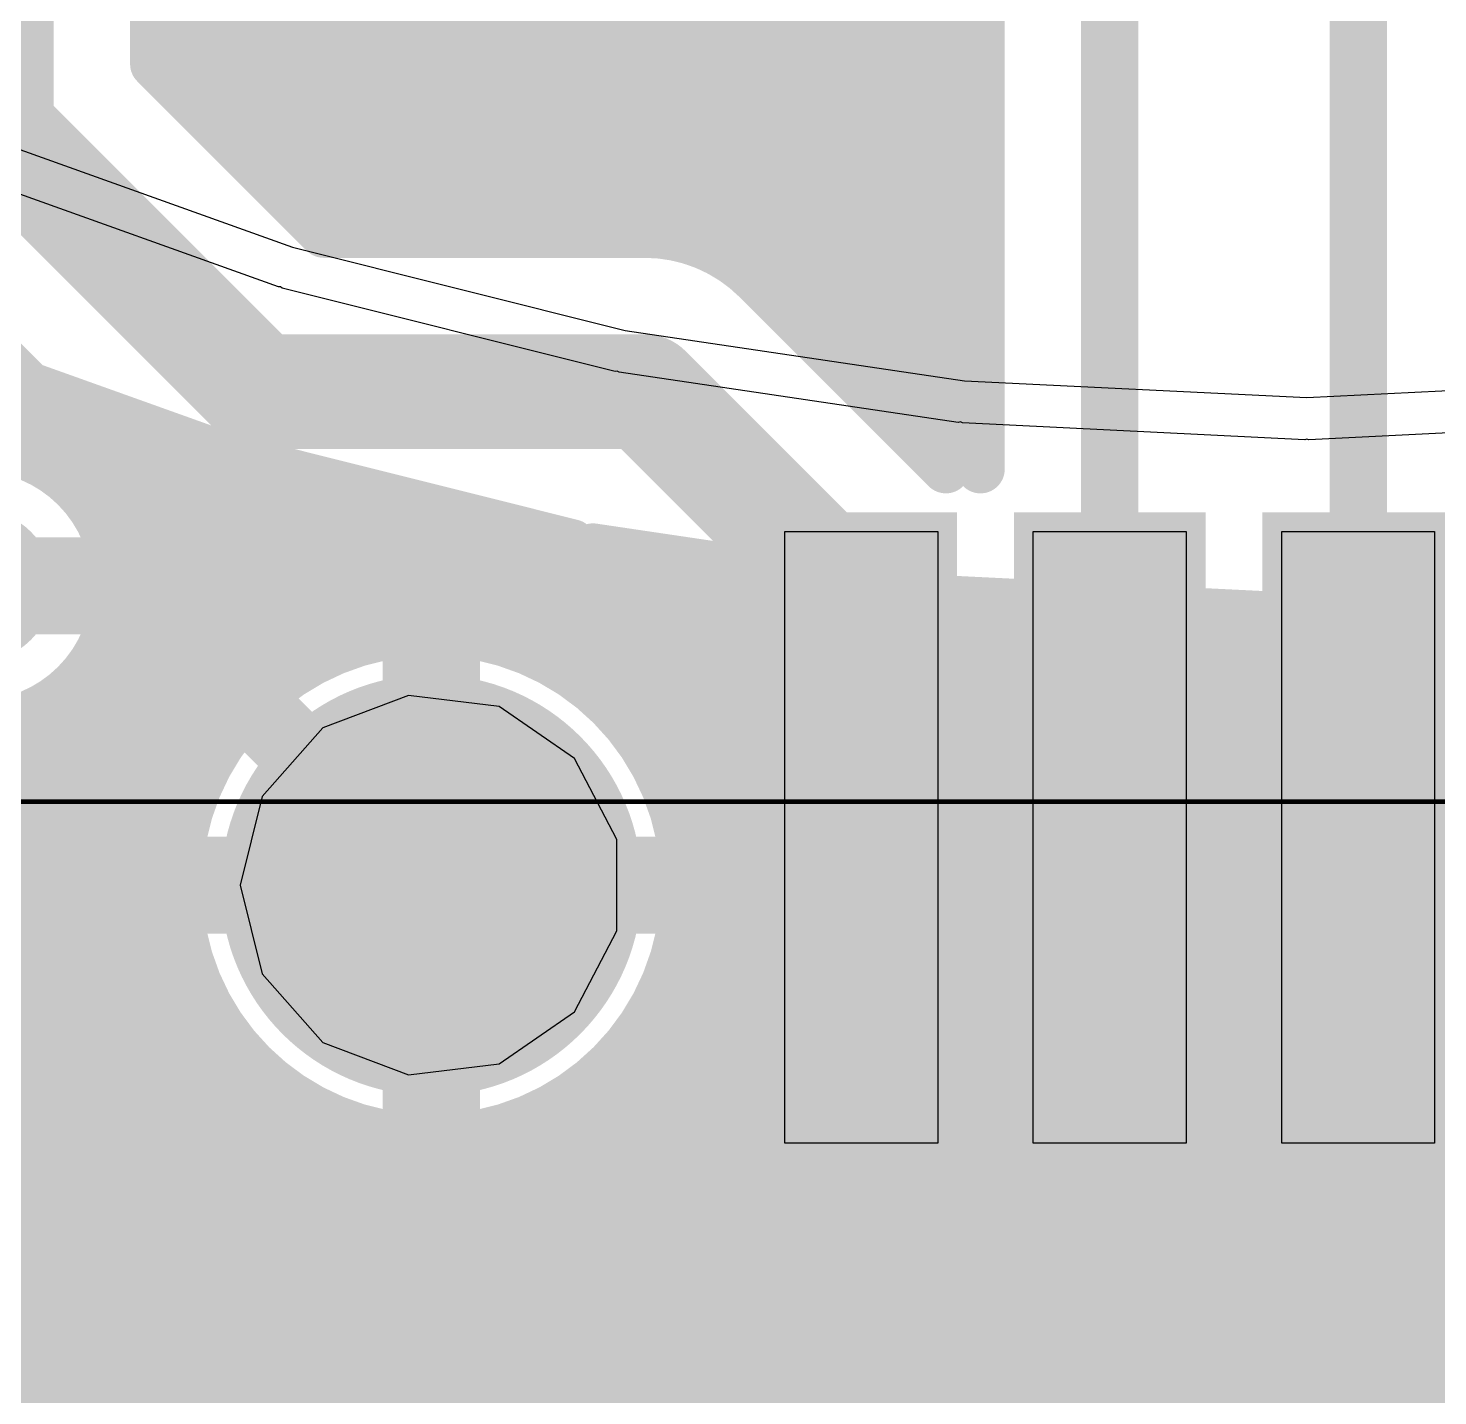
# Model space of a CAD drawing. Header units: inches. Extents: x 0 to 215, y 0 to 215.
# Drawn here: x 0.3173 to 0.4625, y 0.1446 to 0.2854 of the extents above; entities that cross this region are included whole.
import ezdxf

# ---------------------------------------------------------------- set-up
doc = ezdxf.new("R2010")
doc.units = ezdxf.units.IN
doc.header["$MEASUREMENT"] = 0
for name, color, linetype in [('BottomLayer', 5, 'Continuous'), ('BottomSolder', 6, 'Continuous'), ('Mechanical1', 6, 'Continuous'), ('Mechanical15', 56, 'Continuous'), ('MultiLayer', 9, 'Continuous'), ('PadHoleLayer', 156, 'Continuous'), ('TopLayer', 1, 'Continuous'), ('TopOverlay', 2, 'Continuous'), ('TopPaste', 8, 'Continuous'), ('TopSolder', 216, 'Continuous')]:
    doc.layers.add(name, color=color, linetype=linetype)

# ---------------------------------------------------------------- blocks, each defined once
blk = doc.blocks.new('MICRO_USB_SMD_MICRO_XNJ_ZB_49')
at = {"layer": 'BottomLayer'}
h = blk.add_hatch(color=5, dxfattribs=at)
edge = h.paths.add_edge_path()
edge.add_arc((-0.08037, -0.09547), 0.01969, 0, 360)
at = {"layer": 'BottomSolder'}
h = blk.add_hatch(color=6, dxfattribs=at)
edge = h.paths.add_edge_path()
edge.add_arc((-0.08037, -0.09547), 0.02168, 0, 360)
at = {"layer": 'MultiLayer'}
h = blk.add_hatch(color=9, dxfattribs=at)
edge = h.paths.add_edge_path()
edge.add_arc((-0.08037, -0.09547), 0.01969, 0, 360)
at = {"layer": 'PadHoleLayer'}
h = blk.add_hatch(color=156, dxfattribs=at)
edge = h.paths.add_edge_path()
edge.add_arc((-0.08037, -0.09547), 0.01378, 0, 360)
at = {"layer": 'TopLayer'}
for points in [[(-0.0538, 0.00787), (-0.0538, -0.00787), (-0.11679, -0.00787), (-0.11679, 0.00787)], [(-0.0538, -0.01772), (-0.0538, -0.03347), (-0.11679, -0.03347), (-0.11679, -0.01772)], [(-0.0538, -0.04331), (-0.0538, -0.05906), (-0.11679, -0.05906), (-0.11679, -0.04331)]]:
    blk.add_hatch(color=1, dxfattribs=at).paths.add_polyline_path(points)
h = blk.add_hatch(color=1, dxfattribs=at)
edge = h.paths.add_edge_path()
edge.add_arc((-0.08037, -0.09547), 0.01969, 0, 360)
at = {"layer": 'TopSolder'}
for points in [[(-0.0518, 0.00987), (-0.0518, -0.00987), (-0.11879, -0.00987), (-0.11879, 0.00987)], [(-0.0518, -0.01572), (-0.0518, -0.03547), (-0.11879, -0.03547), (-0.11879, -0.01572)], [(-0.0518, -0.04131), (-0.0518, -0.06105), (-0.11879, -0.06105), (-0.11879, -0.04131)]]:
    blk.add_hatch(color=216, dxfattribs=at).paths.add_polyline_path(points)
h = blk.add_hatch(color=216, dxfattribs=at)
edge = h.paths.add_edge_path()
edge.add_arc((-0.08037, -0.09547), 0.02168, 0, 360)
at = {"layer": 'Mechanical15'}
for points in [[(-0.10154, -0.06692, 0.00787, 0.00787, 1), (-0.10942, -0.06692, 0.00787, 0.00787, 1)], [(-0.11138, -0.06692, 0.00394, 0.00394, 1), (-0.10745, -0.06692, 0.00394, 0.00394, 1)], [(-0.1035, -0.06692, 0.00394, 0.00394, 1), (-0.09957, -0.06692, 0.00394, 0.00394, 1)]]:
    blk.add_lwpolyline(points, format="xyseb", close=True, dxfattribs=at)
at = {"layer": 'TopOverlay'}
for points in [[(-0.09321, -0.06971, 0.01, 0.01, 0), (-0.09321, -0.06815, 0.01, 0.01, 0)], [(-0.09321, -0.06972, 0.01, 0.01, 0), (-0.09321, -0.06815, 0.01, 0.01, 0)], [(-0.09321, -0.06972, 0.01, 0.01, 0), (-0.09321, -0.06815, 0.01, 0.01, 0)], [(-0.09321, -0.1496, 0.01, 0.01, 0), (-0.09321, -0.12122, 0.01, 0.01, 0)]]:
    blk.add_lwpolyline(points, format="xyseb", dxfattribs=at)
for points in [[(-0.09571, -0.06815, 0.005, 0.005, 1), (-0.09071, -0.06815, 0.005, 0.005, 1)], [(-0.09571, -0.06815, 0.005, 0.005, 1), (-0.09071, -0.06815, 0.005, 0.005, 1)], [(-0.09571, -0.06815, 0.005, 0.005, 1), (-0.09071, -0.06815, 0.005, 0.005, 1)], [(-0.09571, -0.06971, 0.005, 0.005, 1), (-0.09071, -0.06971, 0.005, 0.005, 1)], [(-0.09571, -0.06972, 0.005, 0.005, 1), (-0.09071, -0.06972, 0.005, 0.005, 1)], [(-0.09571, -0.06972, 0.005, 0.005, 1), (-0.09071, -0.06972, 0.005, 0.005, 1)], [(-0.09571, -0.12122, 0.005, 0.005, 1), (-0.09071, -0.12122, 0.005, 0.005, 1)]]:
    blk.add_lwpolyline(points, format="xyseb", close=True, dxfattribs=at)
at = {"layer": 'TopPaste'}
for p, q in [((-0.11679, 0.00787), (-0.0538, 0.00787)), ((-0.11679, -0.00787), (-0.11679, 0.00787)), ((-0.0538, 0.00787), (-0.0538, -0.00787)), ((-0.0538, -0.00787), (-0.11679, -0.00787)), ((-0.11679, -0.01772), (-0.0538, -0.01772)), ((-0.11679, -0.03347), (-0.11679, -0.01772)), ((-0.0538, -0.01772), (-0.0538, -0.03347)), ((-0.0538, -0.03347), (-0.11679, -0.03347)), ((-0.11679, -0.04331), (-0.0538, -0.04331)), ((-0.11679, -0.05906), (-0.11679, -0.04331)), ((-0.0538, -0.04331), (-0.0538, -0.05906)), ((-0.0538, -0.05906), (-0.11679, -0.05906)), ((-0.08509, -0.07636), (-0.09343, -0.08074)), ((-0.07566, -0.07636), (-0.08509, -0.07636)), ((-0.06732, -0.08074), (-0.07566, -0.07636)), ((-0.09343, -0.08074), (-0.09878, -0.08849)), ((-0.06197, -0.08849), (-0.06732, -0.08074)), ((-0.09878, -0.08849), (-0.09992, -0.09784)), ((-0.06083, -0.09784), (-0.06197, -0.08849)), ((-0.09992, -0.09784), (-0.09657, -0.10665)), ((-0.06417, -0.10665), (-0.06083, -0.09784)), ((-0.09657, -0.10665), (-0.08952, -0.1129)), ((-0.07123, -0.1129), (-0.06417, -0.10665)), ((-0.08952, -0.1129), (-0.08037, -0.11515)), ((-0.08037, -0.11515), (-0.07123, -0.1129))]:
    blk.add_line(p, q, dxfattribs=at)
blk = doc.blocks.new('____73')
at = {"layer": 'BottomLayer'}
for p, q in [((-0.13774, -0.41126), (-0.10448, -0.42316)), ((-0.10448, -0.42316), (-0.07022, -0.43174)), ((-0.07022, -0.43174), (-0.03528, -0.43693)), ((-0.03528, -0.43693), (0, -0.43866)), ((0, -0.43866), (0.03528, -0.43693))]:
    blk.add_line(p, q, dxfattribs=at)
at = {"layer": 'BottomSolder'}
for p, q in [((-0.10594, -0.42725), (-0.1392, -0.41536)), ((-0.10594, -0.42725), (-0.1392, -0.41536)), ((-0.10572, -0.42724), (-0.10594, -0.42725)), ((-0.10572, -0.42724), (-0.10594, -0.42725)), ((-0.10554, -0.42738), (-0.10572, -0.42724)), ((-0.10554, -0.42738), (-0.10572, -0.42724)), ((-0.07127, -0.43596), (-0.10554, -0.42738)), ((-0.07127, -0.43596), (-0.10554, -0.42738)), ((-0.07105, -0.43593), (-0.07127, -0.43596)), ((-0.07105, -0.43593), (-0.07127, -0.43596)), ((-0.07085, -0.43604), (-0.07105, -0.43593)), ((-0.07085, -0.43604), (-0.07105, -0.43593)), ((-0.03592, -0.44123), (-0.07085, -0.43604)), ((-0.03592, -0.44123), (-0.07085, -0.43604)), ((-0.0357, -0.44117), (-0.03592, -0.44123)), ((-0.0357, -0.44117), (-0.03592, -0.44123)), ((-0.03549, -0.44127), (-0.0357, -0.44117)), ((-0.03549, -0.44127), (-0.0357, -0.44117)), ((-0.00021, -0.443), (-0.03549, -0.44127)), ((-0.00021, -0.443), (-0.03549, -0.44127)), ((0.03549, -0.44127), (0.00021, -0.443)), ((0.03549, -0.44127), (0.00021, -0.443)), ((0, -0.44293), (-0.00021, -0.443)), ((0, -0.44293), (-0.00021, -0.443)), ((0.00021, -0.443), (0, -0.44293)), ((0.00021, -0.443), (0, -0.44293))]:
    blk.add_line(p, q, dxfattribs=at)

msp = doc.modelspace()

# ---------------------------------------------------------------- hatches: boundary and pattern name
at = {"layer": 'BottomLayer'}
h = msp.add_hatch(color=5, dxfattribs=at)
edge = h.paths.add_edge_path()
edge.add_arc((0.312, 0.228), 0.00787, 0, 360)
at = {"layer": 'TopLayer'}
h = msp.add_hatch(color=1, dxfattribs=at)
edge = h.paths.add_edge_path()
edge.add_arc((0.312, 0.228), 0.00787, 0, 360)

# ---------------------------------------------------------------- linework, layer by layer
at = {"layer": 'BottomLayer'}
for points in [[(0.30364, 0.25349, 0.005, 0.005, 0), (0.3369, 0.24159, 0.005, 0.005, 0)], [(0.01162, 0.24897, 0.005, 0.005, 0), (0.31626, 0.24897, 0.005, 0.005, 0)], [(0.01162, 0.24496, 0.005, 0.005, 0), (0.32748, 0.24496, 0.005, 0.005, 0)], [(0.31811, 0.24094, 0.005, 0.005, 0), (0.33903, 0.24094, 0.005, 0.005, 0)], [(0.33902, 0.24094, 0.005, 0.005, 0), (0.37329, 0.23236, 0.005, 0.005, 0)], [(0.32319, 0.23693, 0.005, 0.005, 0), (0.35506, 0.23693, 0.005, 0.005, 0)], [(0.32544, 0.23291, 0.005, 0.005, 0), (0.3711, 0.23291, 0.005, 0.005, 0)], [(0.37546, 0.23193, 0.005, 0.005, 0), (0.4104, 0.22675, 0.005, 0.005, 0)], [(0.312, 0.228, 0.01, 0.01, 0), (0.32381, 0.228, 0.01, 0.01, 0)], [(0.32628, 0.22889, 0.005, 0.005, 0), (0.39591, 0.22889, 0.005, 0.005, 0)], [(0.41261, 0.22653, 0.005, 0.005, 0), (0.44789, 0.22479, 0.005, 0.005, 0)], [(0.45011, 0.22479, 0.005, 0.005, 0), (0.48539, 0.22653, 0.005, 0.005, 0)], [(0.32597, 0.22488, 0.005, 0.005, 0), (0.44618, 0.22488, 0.005, 0.005, 0)], [(0.45182, 0.22488, 0.005, 0.005, 0), (0.89614, 0.22488, 0.005, 0.005, 0)], [(0.35881, 0.19717, 0.01, 0.01, 0), (0.35881, 0.22079, 0.01, 0.01, 0)], [(0.3244, 0.22086, 0.005, 0.005, 0), (0.34782, 0.22086, 0.005, 0.005, 0)], [(0.3698, 0.22086, 0.005, 0.005, 0), (0.53876, 0.22086, 0.005, 0.005, 0)], [(0.32097, 0.21685, 0.005, 0.005, 0), (0.34163, 0.21685, 0.005, 0.005, 0)], [(0.37599, 0.21685, 0.005, 0.005, 0), (0.53258, 0.21685, 0.005, 0.005, 0)], [(0.01162, 0.21283, 0.005, 0.005, 0), (0.33791, 0.21283, 0.005, 0.005, 0)], [(0.37971, 0.21283, 0.005, 0.005, 0), (0.52885, 0.21283, 0.005, 0.005, 0)], [(0.01162, 0.20882, 0.005, 0.005, 0), (0.33543, 0.20882, 0.005, 0.005, 0)], [(0.38219, 0.20882, 0.005, 0.005, 0), (0.52637, 0.20882, 0.005, 0.005, 0)], [(0.01162, 0.2048, 0.005, 0.005, 0), (0.33383, 0.2048, 0.005, 0.005, 0)], [(0.38379, 0.2048, 0.005, 0.005, 0), (0.52477, 0.2048, 0.005, 0.005, 0)], [(0.01162, 0.20078, 0.005, 0.005, 0), (0.33294, 0.20078, 0.005, 0.005, 0)], [(0.38468, 0.20078, 0.005, 0.005, 0), (0.52388, 0.20078, 0.005, 0.005, 0)], [(0.33519, 0.19717, 0.01, 0.01, 0), (0.35881, 0.19717, 0.01, 0.01, 0)], [(0.35881, 0.19717, 0.01, 0.01, 0), (0.38243, 0.19717, 0.01, 0.01, 0)], [(0.35881, 0.17355, 0.01, 0.01, 0), (0.35881, 0.19717, 0.01, 0.01, 0)], [(0.35881, 0.19717, 0.00787, 0.00787, 0), (0.54975, 0.19717, 0.00787, 0.00787, 0)], [(0.35881, 0.15189, 0.00787, 0.00787, 0), (0.35881, 0.19717, 0.00787, 0.00787, 0)], [(0.01162, 0.19677, 0.005, 0.005, 0), (0.33269, 0.19677, 0.005, 0.005, 0)], [(0.38493, 0.19677, 0.005, 0.005, 0), (0.52364, 0.19677, 0.005, 0.005, 0)], [(0.01162, 0.19275, 0.005, 0.005, 0), (0.33306, 0.19275, 0.005, 0.005, 0)], [(0.38456, 0.19275, 0.005, 0.005, 0), (0.52401, 0.19275, 0.005, 0.005, 0)], [(0.01162, 0.18874, 0.005, 0.005, 0), (0.33409, 0.18874, 0.005, 0.005, 0)], [(0.38354, 0.18874, 0.005, 0.005, 0), (0.52503, 0.18874, 0.005, 0.005, 0)], [(0.01162, 0.18472, 0.005, 0.005, 0), (0.33584, 0.18472, 0.005, 0.005, 0)], [(0.38178, 0.18472, 0.005, 0.005, 0), (0.52679, 0.18472, 0.005, 0.005, 0)], [(0.12278, 0.18071, 0.005, 0.005, 0), (0.33853, 0.18071, 0.005, 0.005, 0)], [(0.37909, 0.18071, 0.005, 0.005, 0), (0.52947, 0.18071, 0.005, 0.005, 0)], [(0.13397, 0.17669, 0.005, 0.005, 0), (0.34259, 0.17669, 0.005, 0.005, 0)], [(0.37503, 0.17669, 0.005, 0.005, 0), (0.53354, 0.17669, 0.005, 0.005, 0)], [(0.14194, 0.17268, 0.005, 0.005, 0), (0.34973, 0.17268, 0.005, 0.005, 0)], [(0.36789, 0.17268, 0.005, 0.005, 0), (0.54067, 0.17268, 0.005, 0.005, 0)], [(0.1483, 0.16866, 0.005, 0.005, 0), (0.75972, 0.16866, 0.005, 0.005, 0)], [(0.15362, 0.16464, 0.005, 0.005, 0), (0.7544, 0.16464, 0.005, 0.005, 0)], [(0.15818, 0.16063, 0.005, 0.005, 0), (0.74983, 0.16063, 0.005, 0.005, 0)], [(0.16216, 0.15661, 0.005, 0.005, 0), (0.74586, 0.15661, 0.005, 0.005, 0)], [(0.31157, 0.10465, 0.00787, 0.00787, 0), (0.35881, 0.15189, 0.00787, 0.00787, 0)], [(0.16565, 0.1526, 0.005, 0.005, 0), (0.74236, 0.1526, 0.005, 0.005, 0)], [(0.16874, 0.14858, 0.005, 0.005, 0), (0.73928, 0.14858, 0.005, 0.005, 0)], [(0.17146, 0.14457, 0.005, 0.005, 0), (0.73655, 0.14457, 0.005, 0.005, 0)]]:
    msp.add_lwpolyline(points, format="xyseb", dxfattribs=at)
for points in [[(0.31501, 0.24897, 0.0025, 0.0025, 1), (0.31751, 0.24897, 0.0025, 0.0025, 1)], [(0.32623, 0.24496, 0.0025, 0.0025, 1), (0.32873, 0.24496, 0.0025, 0.0025, 1)], [(0.32631, 0.228, 0.005, 0.005, 1), (0.29769, 0.228, 0.005, 0.005, 1)], [(0.33565, 0.24159, 0.0025, 0.0025, 1), (0.33815, 0.24159, 0.0025, 0.0025, 1)], [(0.31686, 0.24094, 0.0025, 0.0025, 1), (0.31936, 0.24094, 0.0025, 0.0025, 1)], [(0.33777, 0.24094, 0.0025, 0.0025, 1), (0.34027, 0.24094, 0.0025, 0.0025, 1)], [(0.33778, 0.24094, 0.0025, 0.0025, 1), (0.34028, 0.24094, 0.0025, 0.0025, 1)], [(0.32194, 0.23693, 0.0025, 0.0025, 1), (0.32444, 0.23693, 0.0025, 0.0025, 1)], [(0.35381, 0.23693, 0.0025, 0.0025, 1), (0.35631, 0.23693, 0.0025, 0.0025, 1)], [(0.32419, 0.23291, 0.0025, 0.0025, 1), (0.32669, 0.23291, 0.0025, 0.0025, 1)], [(0.36984, 0.23291, 0.0025, 0.0025, 1), (0.37234, 0.23291, 0.0025, 0.0025, 1)], [(0.37204, 0.23236, 0.0025, 0.0025, 1), (0.37454, 0.23236, 0.0025, 0.0025, 1)], [(0.37421, 0.23193, 0.0025, 0.0025, 1), (0.37671, 0.23193, 0.0025, 0.0025, 1)], [(0.32131, 0.228, 0.005, 0.005, 1), (0.32631, 0.228, 0.005, 0.005, 1)], [(0.32503, 0.22889, 0.0025, 0.0025, 1), (0.32753, 0.22889, 0.0025, 0.0025, 1)], [(0.39466, 0.22889, 0.0025, 0.0025, 1), (0.39716, 0.22889, 0.0025, 0.0025, 1)], [(0.32506, 0.228, 0.0025, 0.0025, 1), (0.32756, 0.228, 0.0025, 0.0025, 1)], [(0.40915, 0.22675, 0.0025, 0.0025, 1), (0.41165, 0.22675, 0.0025, 0.0025, 1)], [(0.41136, 0.22653, 0.0025, 0.0025, 1), (0.41386, 0.22653, 0.0025, 0.0025, 1)], [(0.32472, 0.22488, 0.0025, 0.0025, 1), (0.32722, 0.22488, 0.0025, 0.0025, 1)], [(0.44493, 0.22488, 0.0025, 0.0025, 1), (0.44743, 0.22488, 0.0025, 0.0025, 1)], [(0.44664, 0.22479, 0.0025, 0.0025, 1), (0.44914, 0.22479, 0.0025, 0.0025, 1)], [(0.44886, 0.22479, 0.0025, 0.0025, 1), (0.45136, 0.22479, 0.0025, 0.0025, 1)], [(0.45057, 0.22488, 0.0025, 0.0025, 1), (0.45307, 0.22488, 0.0025, 0.0025, 1)], [(0.38493, 0.19717, 0.005, 0.005, 1), (0.33269, 0.19717, 0.005, 0.005, 1)], [(0.35631, 0.22079, 0.005, 0.005, 1), (0.36131, 0.22079, 0.005, 0.005, 1)], [(0.32315, 0.22086, 0.0025, 0.0025, 1), (0.32565, 0.22086, 0.0025, 0.0025, 1)], [(0.34657, 0.22086, 0.0025, 0.0025, 1), (0.34907, 0.22086, 0.0025, 0.0025, 1)], [(0.36855, 0.22086, 0.0025, 0.0025, 1), (0.37105, 0.22086, 0.0025, 0.0025, 1)], [(0.31972, 0.21685, 0.0025, 0.0025, 1), (0.32222, 0.21685, 0.0025, 0.0025, 1)], [(0.34038, 0.21685, 0.0025, 0.0025, 1), (0.34288, 0.21685, 0.0025, 0.0025, 1)], [(0.37474, 0.21685, 0.0025, 0.0025, 1), (0.37724, 0.21685, 0.0025, 0.0025, 1)], [(0.33666, 0.21283, 0.0025, 0.0025, 1), (0.33916, 0.21283, 0.0025, 0.0025, 1)], [(0.37846, 0.21283, 0.0025, 0.0025, 1), (0.38096, 0.21283, 0.0025, 0.0025, 1)], [(0.33418, 0.20882, 0.0025, 0.0025, 1), (0.33668, 0.20882, 0.0025, 0.0025, 1)], [(0.38094, 0.20882, 0.0025, 0.0025, 1), (0.38344, 0.20882, 0.0025, 0.0025, 1)], [(0.33258, 0.2048, 0.0025, 0.0025, 1), (0.33508, 0.2048, 0.0025, 0.0025, 1)], [(0.38254, 0.2048, 0.0025, 0.0025, 1), (0.38504, 0.2048, 0.0025, 0.0025, 1)], [(0.33169, 0.20078, 0.0025, 0.0025, 1), (0.33419, 0.20078, 0.0025, 0.0025, 1)], [(0.38343, 0.20078, 0.0025, 0.0025, 1), (0.38593, 0.20078, 0.0025, 0.0025, 1)], [(0.33269, 0.19717, 0.005, 0.005, 1), (0.33769, 0.19717, 0.005, 0.005, 1)], [(0.35631, 0.19717, 0.005, 0.005, 1), (0.36131, 0.19717, 0.005, 0.005, 1)], [(0.35631, 0.19717, 0.005, 0.005, 1), (0.36131, 0.19717, 0.005, 0.005, 1)], [(0.35631, 0.19717, 0.005, 0.005, 1), (0.36131, 0.19717, 0.005, 0.005, 1)], [(0.35631, 0.19717, 0.005, 0.005, 1), (0.36131, 0.19717, 0.005, 0.005, 1)], [(0.37993, 0.19717, 0.005, 0.005, 1), (0.38493, 0.19717, 0.005, 0.005, 1)], [(0.35684, 0.19717, 0.00394, 0.00394, 1), (0.36078, 0.19717, 0.00394, 0.00394, 1)], [(0.35684, 0.19717, 0.00394, 0.00394, 1), (0.36078, 0.19717, 0.00394, 0.00394, 1)], [(0.33144, 0.19717, 0.0025, 0.0025, 1), (0.33394, 0.19717, 0.0025, 0.0025, 1)], [(0.33144, 0.19677, 0.0025, 0.0025, 1), (0.33394, 0.19677, 0.0025, 0.0025, 1)], [(0.38368, 0.19717, 0.0025, 0.0025, 1), (0.38618, 0.19717, 0.0025, 0.0025, 1)], [(0.38368, 0.19677, 0.0025, 0.0025, 1), (0.38618, 0.19677, 0.0025, 0.0025, 1)], [(0.33181, 0.19275, 0.0025, 0.0025, 1), (0.33431, 0.19275, 0.0025, 0.0025, 1)], [(0.38331, 0.19275, 0.0025, 0.0025, 1), (0.38581, 0.19275, 0.0025, 0.0025, 1)], [(0.33284, 0.18874, 0.0025, 0.0025, 1), (0.33534, 0.18874, 0.0025, 0.0025, 1)], [(0.38229, 0.18874, 0.0025, 0.0025, 1), (0.38479, 0.18874, 0.0025, 0.0025, 1)], [(0.33459, 0.18472, 0.0025, 0.0025, 1), (0.33709, 0.18472, 0.0025, 0.0025, 1)], [(0.38053, 0.18472, 0.0025, 0.0025, 1), (0.38303, 0.18472, 0.0025, 0.0025, 1)], [(0.33728, 0.18071, 0.0025, 0.0025, 1), (0.33978, 0.18071, 0.0025, 0.0025, 1)], [(0.37784, 0.18071, 0.0025, 0.0025, 1), (0.38034, 0.18071, 0.0025, 0.0025, 1)], [(0.34134, 0.17669, 0.0025, 0.0025, 1), (0.34384, 0.17669, 0.0025, 0.0025, 1)], [(0.37378, 0.17669, 0.0025, 0.0025, 1), (0.37628, 0.17669, 0.0025, 0.0025, 1)], [(0.35631, 0.17355, 0.005, 0.005, 1), (0.36131, 0.17355, 0.005, 0.005, 1)], [(0.34848, 0.17268, 0.0025, 0.0025, 1), (0.35098, 0.17268, 0.0025, 0.0025, 1)], [(0.36664, 0.17268, 0.0025, 0.0025, 1), (0.36914, 0.17268, 0.0025, 0.0025, 1)], [(0.35684, 0.15189, 0.00394, 0.00394, 1), (0.36078, 0.15189, 0.00394, 0.00394, 1)], [(0.35684, 0.15189, 0.00394, 0.00394, 1), (0.36078, 0.15189, 0.00394, 0.00394, 1)]]:
    msp.add_lwpolyline(points, format="xyseb", close=True, dxfattribs=at)
at = {"layer": 'Mechanical1'}
msp.add_lwpolyline([(0.30637, 0.20577, 0.0005, 0.0005, 0), (0.60164, 0.20577, 0.0005, 0.0005, 0)], format="xyseb", dxfattribs=at)
at = {"layer": 'TopLayer'}
for points in [[(0.45428, 0.20209, 0.00591, 0.00591, 0), (0.45428, 0.37028, 0.00591, 0.00591, 0)], [(0.42869, 0.20209, 0.00591, 0.00591, 0), (0.42869, 0.35231, 0.00591, 0.00591, 0)], [(0.41537, 0.24002, 0.005, 0.005, 0), (0.41537, 0.34679, 0.005, 0.005, 0)], [(0.314, 0.275, 0.01181, 0.01181, 0), (0.314, 0.342, 0.01181, 0.01181, 0)], [(0.33028, 0.28174, 0.005, 0.005, 0), (0.33028, 0.32157, 0.005, 0.005, 0)], [(0.33028, 0.28511, 0.005, 0.005, 0), (0.41537, 0.28511, 0.005, 0.005, 0)], [(0.33028, 0.28174, 0.005, 0.005, 0), (0.34774, 0.26428, 0.005, 0.005, 0)], [(0.33092, 0.2811, 0.005, 0.005, 0), (0.41537, 0.2811, 0.005, 0.005, 0)], [(0.314, 0.275, 0.01181, 0.01181, 0), (0.341, 0.248, 0.01181, 0.01181, 0)], [(0.33494, 0.27708, 0.005, 0.005, 0), (0.41537, 0.27708, 0.005, 0.005, 0)], [(0.33896, 0.27307, 0.005, 0.005, 0), (0.41537, 0.27307, 0.005, 0.005, 0)], [(0.34297, 0.26905, 0.005, 0.005, 0), (0.41537, 0.26905, 0.005, 0.005, 0)], [(0.34699, 0.26504, 0.005, 0.005, 0), (0.41537, 0.26504, 0.005, 0.005, 0)], [(0.30252, 0.26346, 0.005, 0.005, 0), (0.32946, 0.23652, 0.005, 0.005, 0)], [(0.34774, 0.26428, 0.005, 0.005, 0), (0.38081, 0.26428, 0.005, 0.005, 0)], [(0.38081, 0.26428, 0.005, 0.005, -0.198912), (0.39232, 0.25951, 0.005, 0.005, 0)], [(0.38081, 0.26428, 0.005, 0.005, -0.199638), (0.39236, 0.25948, 0.005, 0.005, 0)], [(0.39058, 0.26102, 0.005, 0.005, 0), (0.41537, 0.26102, 0.005, 0.005, 0)], [(0.39236, 0.25948, 0.005, 0.005, 0), (0.41181, 0.24002, 0.005, 0.005, 0)], [(0.39483, 0.257, 0.005, 0.005, 0), (0.41537, 0.257, 0.005, 0.005, 0)], [(0.39885, 0.25299, 0.005, 0.005, 0), (0.41537, 0.25299, 0.005, 0.005, 0)], [(0.341, 0.248, 0.01181, 0.01181, 0), (0.38081, 0.248, 0.01181, 0.01181, 0)], [(0.38081, 0.248, 0.01181, 0.01181, 0), (0.4031, 0.22571, 0.01181, 0.01181, 0)], [(0.21428, 0.24897, 0.005, 0.005, 0), (0.317, 0.24897, 0.005, 0.005, 0)], [(0.40286, 0.24897, 0.005, 0.005, 0), (0.41537, 0.24897, 0.005, 0.005, 0)], [(0.21428, 0.24496, 0.005, 0.005, 0), (0.32102, 0.24496, 0.005, 0.005, 0)], [(0.40688, 0.24496, 0.005, 0.005, 0), (0.41537, 0.24496, 0.005, 0.005, 0)], [(0.31811, 0.24094, 0.005, 0.005, 0), (0.32504, 0.24094, 0.005, 0.005, 0)], [(0.41089, 0.24094, 0.005, 0.005, 0), (0.41537, 0.24094, 0.005, 0.005, 0)], [(0.32319, 0.23693, 0.005, 0.005, 0), (0.32905, 0.23693, 0.005, 0.005, 0)], [(0.341, 0.23172, 0.005, 0.005, -0.199638), (0.32946, 0.23652, 0.005, 0.005, 0)], [(0.341, 0.23172, 0.005, 0.005, -0.198912), (0.32949, 0.23649, 0.005, 0.005, 0)], [(0.32544, 0.23291, 0.005, 0.005, 0), (0.33489, 0.23291, 0.005, 0.005, 0)], [(0.341, 0.23172, 0.005, 0.005, 0), (0.37407, 0.23172, 0.005, 0.005, 0)], [(0.37407, 0.23172, 0.005, 0.005, 0), (0.38682, 0.21897, 0.005, 0.005, 0)], [(0.312, 0.228, 0.01, 0.01, 0), (0.32381, 0.228, 0.01, 0.01, 0)], [(0.312, 0.228, 0.00787, 0.00787, 0), (0.32798, 0.228, 0.00787, 0.00787, 0)], [(0.32628, 0.22889, 0.005, 0.005, 0), (0.3769, 0.22889, 0.005, 0.005, 0)], [(0.32798, 0.228, 0.00787, 0.00787, 0), (0.35881, 0.19717, 0.00787, 0.00787, 0)], [(0.4031, 0.20209, 0.01181, 0.01181, 0), (0.4031, 0.22571, 0.01181, 0.01181, 0)], [(0.32597, 0.22488, 0.005, 0.005, 0), (0.38091, 0.22488, 0.005, 0.005, 0)], [(0.35881, 0.19717, 0.01, 0.01, 0), (0.35881, 0.22079, 0.01, 0.01, 0)], [(0.3244, 0.22086, 0.005, 0.005, 0), (0.34782, 0.22086, 0.005, 0.005, 0)], [(0.3698, 0.22086, 0.005, 0.005, 0), (0.38493, 0.22086, 0.005, 0.005, 0)], [(0.38682, 0.20209, 0.005, 0.005, 0), (0.38682, 0.21897, 0.005, 0.005, 0)], [(0.32097, 0.21685, 0.005, 0.005, 0), (0.34163, 0.21685, 0.005, 0.005, 0)], [(0.37599, 0.21685, 0.005, 0.005, 0), (0.38682, 0.21685, 0.005, 0.005, 0)], [(0.23319, 0.21283, 0.005, 0.005, 0), (0.33791, 0.21283, 0.005, 0.005, 0)], [(0.37971, 0.21283, 0.005, 0.005, 0), (0.38682, 0.21283, 0.005, 0.005, 0)], [(0.23721, 0.20882, 0.005, 0.005, 0), (0.33543, 0.20882, 0.005, 0.005, 0)], [(0.38219, 0.20882, 0.005, 0.005, 0), (0.38682, 0.20882, 0.005, 0.005, 0)], [(0.4031, 0.17847, 0.01181, 0.01181, 0), (0.4031, 0.20209, 0.01181, 0.01181, 0)], [(0.24122, 0.2048, 0.005, 0.005, 0), (0.33383, 0.2048, 0.005, 0.005, 0)], [(0.38379, 0.2048, 0.005, 0.005, 0), (0.38682, 0.2048, 0.005, 0.005, 0)], [(0.24524, 0.20078, 0.005, 0.005, 0), (0.33294, 0.20078, 0.005, 0.005, 0)], [(0.38682, 0.18521, 0.005, 0.005, 0), (0.38682, 0.20209, 0.005, 0.005, 0)], [(0.33519, 0.19717, 0.01, 0.01, 0), (0.35881, 0.19717, 0.01, 0.01, 0)], [(0.35881, 0.19717, 0.01, 0.01, 0), (0.38243, 0.19717, 0.01, 0.01, 0)], [(0.35881, 0.17355, 0.01, 0.01, 0), (0.35881, 0.19717, 0.01, 0.01, 0)], [(0.24925, 0.19677, 0.005, 0.005, 0), (0.33269, 0.19677, 0.005, 0.005, 0)], [(0.25327, 0.19275, 0.005, 0.005, 0), (0.33306, 0.19275, 0.005, 0.005, 0)], [(0.25728, 0.18874, 0.005, 0.005, 0), (0.33409, 0.18874, 0.005, 0.005, 0)], [(0.38354, 0.18874, 0.005, 0.005, 0), (0.38682, 0.18874, 0.005, 0.005, 0)], [(0.36989, 0.16828, 0.005, 0.005, 0), (0.38682, 0.18521, 0.005, 0.005, 0)], [(0.2613, 0.18472, 0.005, 0.005, 0), (0.33584, 0.18472, 0.005, 0.005, 0)], [(0.38178, 0.18472, 0.005, 0.005, 0), (0.38633, 0.18472, 0.005, 0.005, 0)], [(0.26532, 0.18071, 0.005, 0.005, 0), (0.33853, 0.18071, 0.005, 0.005, 0)], [(0.37663, 0.152, 0.01181, 0.01181, 0), (0.4031, 0.17847, 0.01181, 0.01181, 0)], [(0.37909, 0.18071, 0.005, 0.005, 0), (0.38232, 0.18071, 0.005, 0.005, 0)], [(0.26933, 0.17669, 0.005, 0.005, 0), (0.34259, 0.17669, 0.005, 0.005, 0)], [(0.37503, 0.17669, 0.005, 0.005, 0), (0.3783, 0.17669, 0.005, 0.005, 0)], [(0.27335, 0.17268, 0.005, 0.005, 0), (0.34973, 0.17268, 0.005, 0.005, 0)], [(0.36789, 0.17268, 0.005, 0.005, 0), (0.37429, 0.17268, 0.005, 0.005, 0)], [(0.27736, 0.16866, 0.005, 0.005, 0), (0.37027, 0.16866, 0.005, 0.005, 0)], [(0.27774, 0.16828, 0.005, 0.005, 0), (0.36989, 0.16828, 0.005, 0.005, 0)], [(0.38818, 0.14052, 0.005, 0.005, 0), (0.41181, 0.16416, 0.005, 0.005, 0)], [(0.41438, 0.16416, 0.005, 0.005, 0), (0.41741, 0.16416, 0.005, 0.005, 0)], [(0.41438, 0.16416, 0.005, 0.005, 0), (0.41741, 0.16416, 0.005, 0.005, 0)], [(0.41741, 0.16416, 0.005, 0.005, 0), (0.43997, 0.16416, 0.005, 0.005, 0)], [(0.43997, 0.16416, 0.005, 0.005, 0), (0.443, 0.16416, 0.005, 0.005, 0)], [(0.43997, 0.16416, 0.005, 0.005, 0), (0.443, 0.16416, 0.005, 0.005, 0)], [(0.443, 0.16416, 0.005, 0.005, 0), (0.46556, 0.16416, 0.005, 0.005, 0)], [(0.40829, 0.16063, 0.005, 0.005, 0), (0.74983, 0.16063, 0.005, 0.005, 0)], [(0.40427, 0.15661, 0.005, 0.005, 0), (0.74586, 0.15661, 0.005, 0.005, 0)], [(0.271, 0.152, 0.01181, 0.01181, 0), (0.37663, 0.152, 0.01181, 0.01181, 0)], [(0.40025, 0.1526, 0.005, 0.005, 0), (0.74236, 0.1526, 0.005, 0.005, 0)], [(0.39624, 0.14858, 0.005, 0.005, 0), (0.73928, 0.14858, 0.005, 0.005, 0)], [(0.39222, 0.14457, 0.005, 0.005, 0), (0.73655, 0.14457, 0.005, 0.005, 0)]]:
    msp.add_lwpolyline(points, format="xyseb", dxfattribs=at)
for points in [[(0.32903, 0.28511, 0.0025, 0.0025, 1), (0.33153, 0.28511, 0.0025, 0.0025, 1)], [(0.41412, 0.28511, 0.0025, 0.0025, 1), (0.41662, 0.28511, 0.0025, 0.0025, 1)], [(0.32903, 0.28174, 0.0025, 0.0025, 1), (0.33153, 0.28174, 0.0025, 0.0025, 1)], [(0.32903, 0.28174, 0.0025, 0.0025, 1), (0.33153, 0.28174, 0.0025, 0.0025, 1)], [(0.32967, 0.2811, 0.0025, 0.0025, 1), (0.33217, 0.2811, 0.0025, 0.0025, 1)], [(0.41412, 0.2811, 0.0025, 0.0025, 1), (0.41662, 0.2811, 0.0025, 0.0025, 1)], [(0.31105, 0.275, 0.00591, 0.00591, 1), (0.31695, 0.275, 0.00591, 0.00591, 1)], [(0.31105, 0.275, 0.00591, 0.00591, 1), (0.31695, 0.275, 0.00591, 0.00591, 1)], [(0.33369, 0.27708, 0.0025, 0.0025, 1), (0.33619, 0.27708, 0.0025, 0.0025, 1)], [(0.41412, 0.27708, 0.0025, 0.0025, 1), (0.41662, 0.27708, 0.0025, 0.0025, 1)], [(0.3377, 0.27307, 0.0025, 0.0025, 1), (0.3402, 0.27307, 0.0025, 0.0025, 1)], [(0.41412, 0.27307, 0.0025, 0.0025, 1), (0.41662, 0.27307, 0.0025, 0.0025, 1)], [(0.34172, 0.26905, 0.0025, 0.0025, 1), (0.34422, 0.26905, 0.0025, 0.0025, 1)], [(0.41412, 0.26905, 0.0025, 0.0025, 1), (0.41662, 0.26905, 0.0025, 0.0025, 1)], [(0.34574, 0.26504, 0.0025, 0.0025, 1), (0.34824, 0.26504, 0.0025, 0.0025, 1)], [(0.41412, 0.26504, 0.0025, 0.0025, 1), (0.41662, 0.26504, 0.0025, 0.0025, 1)], [(0.34649, 0.26428, 0.0025, 0.0025, 1), (0.34899, 0.26428, 0.0025, 0.0025, 1)], [(0.34649, 0.26428, 0.0025, 0.0025, 1), (0.34899, 0.26428, 0.0025, 0.0025, 1)], [(0.37956, 0.26428, 0.0025, 0.0025, 1), (0.38206, 0.26428, 0.0025, 0.0025, 1)], [(0.37956, 0.26428, 0.0025, 0.0025, 1), (0.38206, 0.26428, 0.0025, 0.0025, 1)], [(0.37956, 0.26428, 0.0025, 0.0025, 1), (0.38206, 0.26428, 0.0025, 0.0025, 1)], [(0.38933, 0.26102, 0.0025, 0.0025, 1), (0.39183, 0.26102, 0.0025, 0.0025, 1)], [(0.41412, 0.26102, 0.0025, 0.0025, 1), (0.41662, 0.26102, 0.0025, 0.0025, 1)], [(0.39107, 0.25951, 0.0025, 0.0025, 1), (0.39357, 0.25951, 0.0025, 0.0025, 1)], [(0.39111, 0.25948, 0.0025, 0.0025, 1), (0.39361, 0.25948, 0.0025, 0.0025, 1)], [(0.39111, 0.25948, 0.0025, 0.0025, 1), (0.39361, 0.25948, 0.0025, 0.0025, 1)], [(0.39358, 0.257, 0.0025, 0.0025, 1), (0.39608, 0.257, 0.0025, 0.0025, 1)], [(0.41412, 0.257, 0.0025, 0.0025, 1), (0.41662, 0.257, 0.0025, 0.0025, 1)], [(0.3976, 0.25299, 0.0025, 0.0025, 1), (0.4001, 0.25299, 0.0025, 0.0025, 1)], [(0.41412, 0.25299, 0.0025, 0.0025, 1), (0.41662, 0.25299, 0.0025, 0.0025, 1)], [(0.33805, 0.248, 0.00591, 0.00591, 1), (0.34395, 0.248, 0.00591, 0.00591, 1)], [(0.33805, 0.248, 0.00591, 0.00591, 1), (0.34395, 0.248, 0.00591, 0.00591, 1)], [(0.37786, 0.248, 0.00591, 0.00591, 1), (0.38377, 0.248, 0.00591, 0.00591, 1)], [(0.37786, 0.248, 0.00591, 0.00591, 1), (0.38377, 0.248, 0.00591, 0.00591, 1)], [(0.31575, 0.24897, 0.0025, 0.0025, 1), (0.31825, 0.24897, 0.0025, 0.0025, 1)], [(0.40161, 0.24897, 0.0025, 0.0025, 1), (0.40411, 0.24897, 0.0025, 0.0025, 1)], [(0.41412, 0.24897, 0.0025, 0.0025, 1), (0.41662, 0.24897, 0.0025, 0.0025, 1)], [(0.31977, 0.24496, 0.0025, 0.0025, 1), (0.32227, 0.24496, 0.0025, 0.0025, 1)], [(0.40563, 0.24496, 0.0025, 0.0025, 1), (0.40813, 0.24496, 0.0025, 0.0025, 1)], [(0.41412, 0.24496, 0.0025, 0.0025, 1), (0.41662, 0.24496, 0.0025, 0.0025, 1)], [(0.32631, 0.228, 0.005, 0.005, 1), (0.29769, 0.228, 0.005, 0.005, 1)], [(0.31686, 0.24094, 0.0025, 0.0025, 1), (0.31936, 0.24094, 0.0025, 0.0025, 1)], [(0.32379, 0.24094, 0.0025, 0.0025, 1), (0.32629, 0.24094, 0.0025, 0.0025, 1)], [(0.40964, 0.24094, 0.0025, 0.0025, 1), (0.41214, 0.24094, 0.0025, 0.0025, 1)], [(0.41056, 0.24002, 0.0025, 0.0025, 1), (0.41306, 0.24002, 0.0025, 0.0025, 1)], [(0.41412, 0.24094, 0.0025, 0.0025, 1), (0.41662, 0.24094, 0.0025, 0.0025, 1)], [(0.41412, 0.24002, 0.0025, 0.0025, 1), (0.41662, 0.24002, 0.0025, 0.0025, 1)], [(0.32194, 0.23693, 0.0025, 0.0025, 1), (0.32444, 0.23693, 0.0025, 0.0025, 1)], [(0.3278, 0.23693, 0.0025, 0.0025, 1), (0.3303, 0.23693, 0.0025, 0.0025, 1)], [(0.32821, 0.23652, 0.0025, 0.0025, 1), (0.33071, 0.23652, 0.0025, 0.0025, 1)], [(0.32821, 0.23652, 0.0025, 0.0025, 1), (0.33071, 0.23652, 0.0025, 0.0025, 1)], [(0.32824, 0.23649, 0.0025, 0.0025, 1), (0.33074, 0.23649, 0.0025, 0.0025, 1)], [(0.32419, 0.23291, 0.0025, 0.0025, 1), (0.32669, 0.23291, 0.0025, 0.0025, 1)], [(0.33364, 0.23291, 0.0025, 0.0025, 1), (0.33614, 0.23291, 0.0025, 0.0025, 1)], [(0.33975, 0.23172, 0.0025, 0.0025, 1), (0.34225, 0.23172, 0.0025, 0.0025, 1)], [(0.33975, 0.23172, 0.0025, 0.0025, 1), (0.34225, 0.23172, 0.0025, 0.0025, 1)], [(0.33975, 0.23172, 0.0025, 0.0025, 1), (0.34225, 0.23172, 0.0025, 0.0025, 1)], [(0.37282, 0.23172, 0.0025, 0.0025, 1), (0.37532, 0.23172, 0.0025, 0.0025, 1)], [(0.37282, 0.23172, 0.0025, 0.0025, 1), (0.37532, 0.23172, 0.0025, 0.0025, 1)], [(0.32131, 0.228, 0.005, 0.005, 1), (0.32631, 0.228, 0.005, 0.005, 1)], [(0.32503, 0.22889, 0.0025, 0.0025, 1), (0.32753, 0.22889, 0.0025, 0.0025, 1)], [(0.32601, 0.228, 0.00394, 0.00394, 1), (0.32995, 0.228, 0.00394, 0.00394, 1)], [(0.32601, 0.228, 0.00394, 0.00394, 1), (0.32995, 0.228, 0.00394, 0.00394, 1)], [(0.37565, 0.22889, 0.0025, 0.0025, 1), (0.37815, 0.22889, 0.0025, 0.0025, 1)], [(0.40015, 0.22571, 0.00591, 0.00591, 1), (0.40605, 0.22571, 0.00591, 0.00591, 1)], [(0.40015, 0.22571, 0.00591, 0.00591, 1), (0.40605, 0.22571, 0.00591, 0.00591, 1)], [(0.32506, 0.228, 0.0025, 0.0025, 1), (0.32756, 0.228, 0.0025, 0.0025, 1)], [(0.32472, 0.22488, 0.0025, 0.0025, 1), (0.32722, 0.22488, 0.0025, 0.0025, 1)], [(0.37966, 0.22488, 0.0025, 0.0025, 1), (0.38216, 0.22488, 0.0025, 0.0025, 1)], [(0.38493, 0.19717, 0.005, 0.005, 1), (0.33269, 0.19717, 0.005, 0.005, 1)], [(0.35631, 0.22079, 0.005, 0.005, 1), (0.36131, 0.22079, 0.005, 0.005, 1)], [(0.32315, 0.22086, 0.0025, 0.0025, 1), (0.32565, 0.22086, 0.0025, 0.0025, 1)], [(0.34657, 0.22086, 0.0025, 0.0025, 1), (0.34907, 0.22086, 0.0025, 0.0025, 1)], [(0.36855, 0.22086, 0.0025, 0.0025, 1), (0.37105, 0.22086, 0.0025, 0.0025, 1)], [(0.38368, 0.22086, 0.0025, 0.0025, 1), (0.38618, 0.22086, 0.0025, 0.0025, 1)], [(0.38557, 0.21897, 0.0025, 0.0025, 1), (0.38807, 0.21897, 0.0025, 0.0025, 1)], [(0.38557, 0.21897, 0.0025, 0.0025, 1), (0.38807, 0.21897, 0.0025, 0.0025, 1)], [(0.31972, 0.21685, 0.0025, 0.0025, 1), (0.32222, 0.21685, 0.0025, 0.0025, 1)], [(0.34038, 0.21685, 0.0025, 0.0025, 1), (0.34288, 0.21685, 0.0025, 0.0025, 1)], [(0.37474, 0.21685, 0.0025, 0.0025, 1), (0.37724, 0.21685, 0.0025, 0.0025, 1)], [(0.38557, 0.21685, 0.0025, 0.0025, 1), (0.38807, 0.21685, 0.0025, 0.0025, 1)], [(0.33666, 0.21283, 0.0025, 0.0025, 1), (0.33916, 0.21283, 0.0025, 0.0025, 1)], [(0.37846, 0.21283, 0.0025, 0.0025, 1), (0.38096, 0.21283, 0.0025, 0.0025, 1)], [(0.38557, 0.21283, 0.0025, 0.0025, 1), (0.38807, 0.21283, 0.0025, 0.0025, 1)], [(0.33418, 0.20882, 0.0025, 0.0025, 1), (0.33668, 0.20882, 0.0025, 0.0025, 1)], [(0.38094, 0.20882, 0.0025, 0.0025, 1), (0.38344, 0.20882, 0.0025, 0.0025, 1)], [(0.38557, 0.20882, 0.0025, 0.0025, 1), (0.38807, 0.20882, 0.0025, 0.0025, 1)], [(0.40015, 0.20209, 0.00591, 0.00591, 1), (0.40605, 0.20209, 0.00591, 0.00591, 1)], [(0.40015, 0.20209, 0.00591, 0.00591, 1), (0.40605, 0.20209, 0.00591, 0.00591, 1)], [(0.33258, 0.2048, 0.0025, 0.0025, 1), (0.33508, 0.2048, 0.0025, 0.0025, 1)], [(0.38254, 0.2048, 0.0025, 0.0025, 1), (0.38504, 0.2048, 0.0025, 0.0025, 1)], [(0.38557, 0.2048, 0.0025, 0.0025, 1), (0.38807, 0.2048, 0.0025, 0.0025, 1)], [(0.42722, 0.20209, 0.00295, 0.00295, 1), (0.43017, 0.20209, 0.00295, 0.00295, 1)], [(0.45281, 0.20209, 0.00295, 0.00295, 1), (0.45576, 0.20209, 0.00295, 0.00295, 1)], [(0.33169, 0.20078, 0.0025, 0.0025, 1), (0.33419, 0.20078, 0.0025, 0.0025, 1)], [(0.38557, 0.20209, 0.0025, 0.0025, 1), (0.38807, 0.20209, 0.0025, 0.0025, 1)], [(0.38557, 0.20209, 0.0025, 0.0025, 1), (0.38807, 0.20209, 0.0025, 0.0025, 1)], [(0.33269, 0.19717, 0.005, 0.005, 1), (0.33769, 0.19717, 0.005, 0.005, 1)], [(0.35631, 0.19717, 0.005, 0.005, 1), (0.36131, 0.19717, 0.005, 0.005, 1)], [(0.35631, 0.19717, 0.005, 0.005, 1), (0.36131, 0.19717, 0.005, 0.005, 1)], [(0.35631, 0.19717, 0.005, 0.005, 1), (0.36131, 0.19717, 0.005, 0.005, 1)], [(0.35631, 0.19717, 0.005, 0.005, 1), (0.36131, 0.19717, 0.005, 0.005, 1)], [(0.37993, 0.19717, 0.005, 0.005, 1), (0.38493, 0.19717, 0.005, 0.005, 1)], [(0.35684, 0.19717, 0.00394, 0.00394, 1), (0.36078, 0.19717, 0.00394, 0.00394, 1)], [(0.33144, 0.19717, 0.0025, 0.0025, 1), (0.33394, 0.19717, 0.0025, 0.0025, 1)], [(0.33144, 0.19677, 0.0025, 0.0025, 1), (0.33394, 0.19677, 0.0025, 0.0025, 1)], [(0.38368, 0.19717, 0.0025, 0.0025, 1), (0.38618, 0.19717, 0.0025, 0.0025, 1)], [(0.33181, 0.19275, 0.0025, 0.0025, 1), (0.33431, 0.19275, 0.0025, 0.0025, 1)], [(0.33284, 0.18874, 0.0025, 0.0025, 1), (0.33534, 0.18874, 0.0025, 0.0025, 1)], [(0.38229, 0.18874, 0.0025, 0.0025, 1), (0.38479, 0.18874, 0.0025, 0.0025, 1)], [(0.38557, 0.18874, 0.0025, 0.0025, 1), (0.38807, 0.18874, 0.0025, 0.0025, 1)], [(0.38557, 0.18521, 0.0025, 0.0025, 1), (0.38807, 0.18521, 0.0025, 0.0025, 1)], [(0.38557, 0.18521, 0.0025, 0.0025, 1), (0.38807, 0.18521, 0.0025, 0.0025, 1)], [(0.33459, 0.18472, 0.0025, 0.0025, 1), (0.33709, 0.18472, 0.0025, 0.0025, 1)], [(0.38053, 0.18472, 0.0025, 0.0025, 1), (0.38303, 0.18472, 0.0025, 0.0025, 1)], [(0.38508, 0.18472, 0.0025, 0.0025, 1), (0.38758, 0.18472, 0.0025, 0.0025, 1)], [(0.33728, 0.18071, 0.0025, 0.0025, 1), (0.33978, 0.18071, 0.0025, 0.0025, 1)], [(0.37784, 0.18071, 0.0025, 0.0025, 1), (0.38034, 0.18071, 0.0025, 0.0025, 1)], [(0.38107, 0.18071, 0.0025, 0.0025, 1), (0.38357, 0.18071, 0.0025, 0.0025, 1)], [(0.40015, 0.17847, 0.00591, 0.00591, 1), (0.40605, 0.17847, 0.00591, 0.00591, 1)], [(0.40015, 0.17847, 0.00591, 0.00591, 1), (0.40605, 0.17847, 0.00591, 0.00591, 1)], [(0.34134, 0.17669, 0.0025, 0.0025, 1), (0.34384, 0.17669, 0.0025, 0.0025, 1)], [(0.37378, 0.17669, 0.0025, 0.0025, 1), (0.37628, 0.17669, 0.0025, 0.0025, 1)], [(0.37705, 0.17669, 0.0025, 0.0025, 1), (0.37955, 0.17669, 0.0025, 0.0025, 1)], [(0.35631, 0.17355, 0.005, 0.005, 1), (0.36131, 0.17355, 0.005, 0.005, 1)], [(0.34848, 0.17268, 0.0025, 0.0025, 1), (0.35098, 0.17268, 0.0025, 0.0025, 1)], [(0.36664, 0.17268, 0.0025, 0.0025, 1), (0.36914, 0.17268, 0.0025, 0.0025, 1)], [(0.37304, 0.17268, 0.0025, 0.0025, 1), (0.37554, 0.17268, 0.0025, 0.0025, 1)], [(0.36864, 0.16828, 0.0025, 0.0025, 1), (0.37114, 0.16828, 0.0025, 0.0025, 1)], [(0.36864, 0.16828, 0.0025, 0.0025, 1), (0.37114, 0.16828, 0.0025, 0.0025, 1)], [(0.36902, 0.16866, 0.0025, 0.0025, 1), (0.37152, 0.16866, 0.0025, 0.0025, 1)], [(0.41056, 0.16416, 0.0025, 0.0025, 1), (0.41306, 0.16416, 0.0025, 0.0025, 1)], [(0.41313, 0.16416, 0.0025, 0.0025, 1), (0.41563, 0.16416, 0.0025, 0.0025, 1)], [(0.41313, 0.16416, 0.0025, 0.0025, 1), (0.41563, 0.16416, 0.0025, 0.0025, 1)], [(0.41616, 0.16416, 0.0025, 0.0025, 1), (0.41866, 0.16416, 0.0025, 0.0025, 1)], [(0.41616, 0.16416, 0.0025, 0.0025, 1), (0.41866, 0.16416, 0.0025, 0.0025, 1)], [(0.41616, 0.16416, 0.0025, 0.0025, 1), (0.41866, 0.16416, 0.0025, 0.0025, 1)], [(0.43872, 0.16416, 0.0025, 0.0025, 1), (0.44122, 0.16416, 0.0025, 0.0025, 1)], [(0.43872, 0.16416, 0.0025, 0.0025, 1), (0.44122, 0.16416, 0.0025, 0.0025, 1)], [(0.43872, 0.16416, 0.0025, 0.0025, 1), (0.44122, 0.16416, 0.0025, 0.0025, 1)], [(0.44175, 0.16416, 0.0025, 0.0025, 1), (0.44425, 0.16416, 0.0025, 0.0025, 1)], [(0.44175, 0.16416, 0.0025, 0.0025, 1), (0.44425, 0.16416, 0.0025, 0.0025, 1)], [(0.44175, 0.16416, 0.0025, 0.0025, 1), (0.44425, 0.16416, 0.0025, 0.0025, 1)], [(0.40704, 0.16063, 0.0025, 0.0025, 1), (0.40954, 0.16063, 0.0025, 0.0025, 1)], [(0.40302, 0.15661, 0.0025, 0.0025, 1), (0.40552, 0.15661, 0.0025, 0.0025, 1)], [(0.37368, 0.152, 0.00591, 0.00591, 1), (0.37959, 0.152, 0.00591, 0.00591, 1)], [(0.37368, 0.152, 0.00591, 0.00591, 1), (0.37959, 0.152, 0.00591, 0.00591, 1)], [(0.399, 0.1526, 0.0025, 0.0025, 1), (0.4015, 0.1526, 0.0025, 0.0025, 1)], [(0.39499, 0.14858, 0.0025, 0.0025, 1), (0.39749, 0.14858, 0.0025, 0.0025, 1)], [(0.39097, 0.14457, 0.0025, 0.0025, 1), (0.39347, 0.14457, 0.0025, 0.0025, 1)]]:
    msp.add_lwpolyline(points, format="xyseb", close=True, dxfattribs=at)

# ---------------------------------------------------------------- block references
msp.add_blockref('____73', (0.449, 0.68605))
at = {"rotation": 270}
msp.add_blockref('MICRO_USB_SMD_MICRO_XNJ_ZB_49', (0.45428, 0.11679), dxfattribs=at)

doc.saveas('drawing.dxf')
